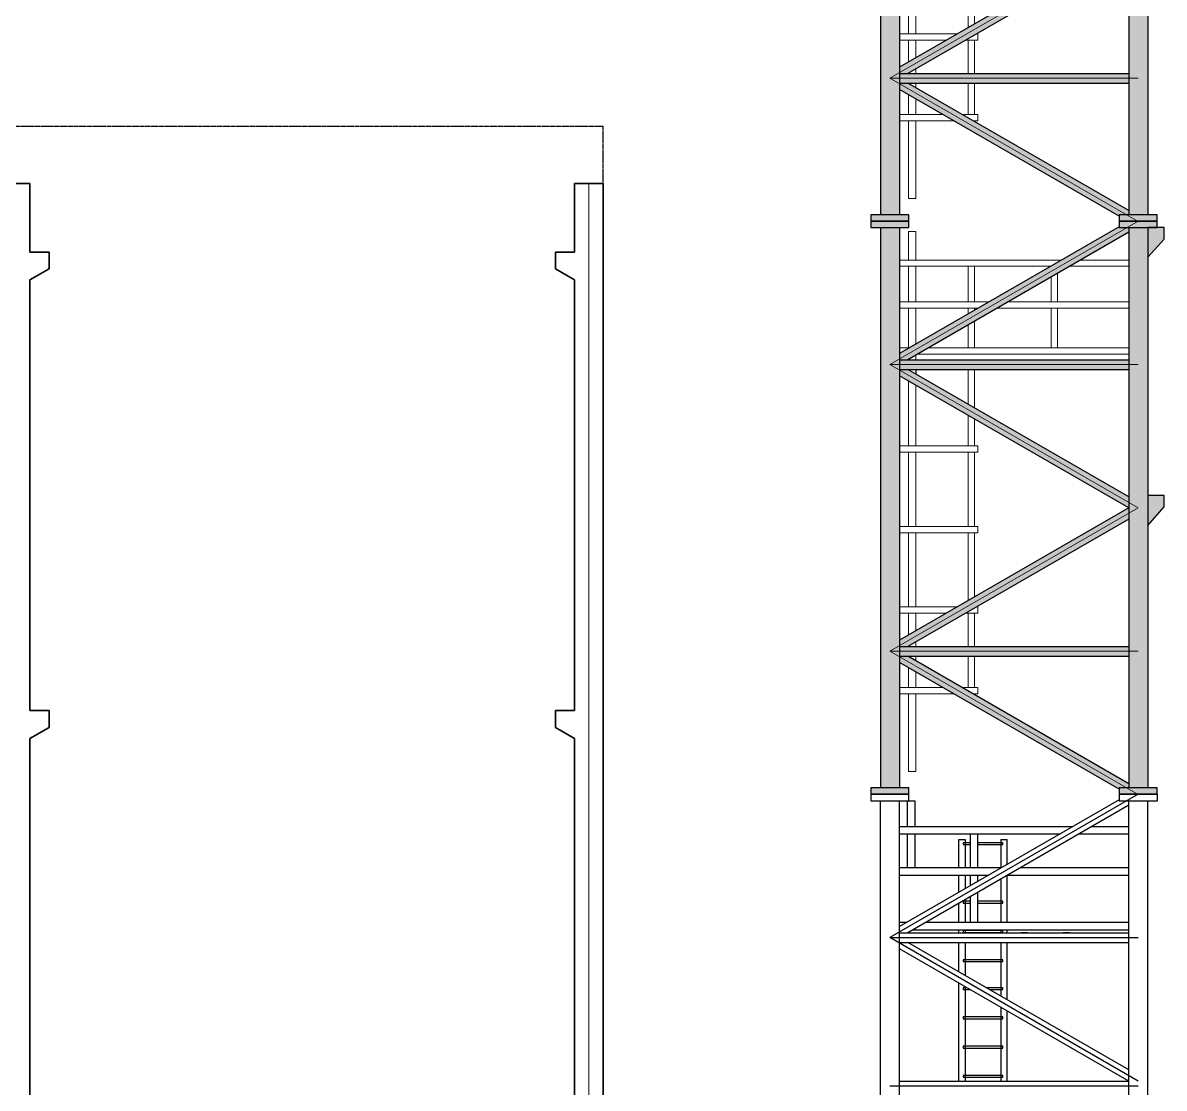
# Model space of a CAD drawing. Header units: millimetres. Extents: x -345369 to 252202, y 74562 to 424723.
# Drawn here: x -193021 to -188243, y 233327 to 237789 of the extents above; entities that cross this region are included whole.
import ezdxf

# ---------------------------------------------------------------- set-up
doc = ezdxf.new("R2010")
doc.units = ezdxf.units.MM
doc.linetypes.add('HIDDEN2', pattern=[4.7625, 3.175, -1.5875])
doc.layers.add('КБ-674', color=32, linetype='Continuous')

# ---------------------------------------------------------------- blocks, each defined once
blk = doc.blocks.new('A$C4415226E')
at = {"layer": 'КБ-674', "linetype": 'Continuous', "lineweight": 30, "true_color": 0xffffff}
h = blk.add_hatch(color=7, dxfattribs=at)
h.paths.add_polyline_path([(-2500, 5933), (-2700, 5933), (-2700, 67), (-2500, 67), (-2500, 2940), (-2600, 2998), (-2500, 3056)])
h.paths.add_polyline_path([(100, 5933), (-100, 5933), (-100, 4557), (0, 4499), (-100, 4441), (-100, 1554), (0, 1497), (-100, 1439), (-100, 67), (100, 67)])
h.paths.add_polyline_path([(0, 1497), (-100, 1497), (-100, 1439)], flags=17)
h.paths.add_polyline_path([(-100, 1554), (-100, 1497), (0, 1497)], flags=17)
h.paths.add_polyline_path([(0, 4499), (-100, 4499), (-100, 4441)])
h.paths.add_polyline_path([(-100, 4557), (-100, 4499), (0, 4499)], flags=17)
h.paths.add_polyline_path([(199, 6000), (-199, 6000), (-199, 5933), (199, 5933)])
h.paths.add_polyline_path([(-2401, 6000), (-2600, 6000), (-2484, 5933), (-2401, 5933)])
h.paths.add_polyline_path([(-2600, 6000), (-2799, 6000), (-2799, 5933), (-2700, 5933), (-2484, 5933)])
h.paths.add_polyline_path([(-2401, 67), (-2476, 67), (-2592, 0), (-2401, 0)])
h.paths.add_polyline_path([(-2476, 67), (-2799, 67), (-2799, 0), (-2592, 0)])
h.paths.add_polyline_path([(199, 67), (-199, 67), (-199, 0), (199, 0)])
h.paths.add_polyline_path([(-2500, 3056), (-2600, 2998), (-2500, 2940)], flags=17)
h.paths.add_polyline_path([(-2401, 5943), (-2401, 5933), (-2484, 5933), (-100, 4557), (-100, 4614)])
h.paths.add_polyline_path([(-2484, 5933), (-2500, 5933), (-2500, 5885), (-187, 4549), (-100, 4549), (-100, 4557)])
h.paths.add_polyline_path([(-100, 4549), (-2500, 4549), (-2500, 4499), (-100, 4499)])
h.paths.add_polyline_path([(-100, 4499), (-2500, 4499), (-2500, 4449), (-100, 4449)])
h.paths.add_polyline_path([(-100, 4441), (-100, 4449), (-187, 4449), (-2500, 3113), (-2500, 3056)])
h.paths.add_polyline_path([(-100, 4383), (-100, 4441), (-2500, 3056), (-2500, 2998)])
h.paths.add_polyline_path([(-2500, 2998), (-2500, 2940), (-100, 1554), (-100, 1612)])
h.paths.add_polyline_path([(-2500, 2940), (-2500, 2882), (-187, 1547), (-100, 1547), (-100, 1554)])
h.paths.add_polyline_path([(-100, 1547), (-2500, 1547), (-2500, 1497), (-100, 1497)])
h.paths.add_polyline_path([(-100, 1497), (-2500, 1497), (-2500, 1447), (-100, 1447)])
h.paths.add_polyline_path([(-100, 1439), (-100, 1447), (-187, 1447), (-2500, 111), (-2500, 67), (-2476, 67)])
h.paths.add_polyline_path([(-100, 1381), (-100, 1439), (-2476, 67), (-2401, 67), (-2401, 53)])
h.paths.add_polyline_path([(-2700, 3127), (-2871, 3127), (-2871, 3008), (-2700, 2816)])
h.paths.add_polyline_path([(-2700, 5933), (-2871, 5933), (-2871, 5814), (-2700, 5623)])
at = {"layer": 'КБ-674', "linetype": 'Continuous', "lineweight": 30}
for points in [[(-2799, 6000), (-2401, 6000), (-2401, 5933), (-2799, 5933)], [(-199, 6000), (199, 6000), (199, 5933), (-199, 5933)], [(-2799, 67), (-2401, 67), (-2401, 0), (-2799, 0)], [(-199, 67), (199, 67), (199, 0), (-199, 0)]]:
    blk.add_lwpolyline(points, close=True, dxfattribs=at)
at = {"layer": 'КБ-674', "linetype": 'Continuous', "lineweight": 20, "flags": 128}
for points in [[(-2600, 6000), (0, 4499)], [(-2600, 2998), (0, 4499)], [(0, 4499), (-2600, 4499)], [(-2600, 2998), (0, 1497)], [(0, 1497), (-2600, 1497)], [(-2600, -4), (0, 1497)]]:
    blk.add_lwpolyline(points, dxfattribs=at)
at = {"layer": 'КБ-674', "linetype": 'Continuous', "lineweight": 30, "flags": 128}
for points in [[(-2700, 5623), (-2871, 5814), (-2871, 5933), (-2700, 5933)], [(-2700, 5933), (-2700, 67)], [(-2500, 5933), (-2500, 67)], [(-2500, 5885), (-187, 4549)], [(-2401, 5943), (-100, 4614)], [(-100, 5933), (-100, 67)], [(100, 5933), (100, 67)], [(-100, 4549), (-2500, 4549)], [(-2500, 3113), (-187, 4449)], [(-100, 4449), (-2500, 4449)], [(-2500, 2998), (-100, 4383)], [(-2700, 2816), (-2871, 3008), (-2871, 3127), (-2700, 3127)], [(-2500, 2998), (-100, 1612)], [(-2500, 2882), (-187, 1547)], [(-100, 1547), (-2500, 1547)], [(-100, 1447), (-2500, 1447)], [(-2500, 111), (-187, 1447)], [(-2401, 53), (-100, 1381)]]:
    blk.add_lwpolyline(points, dxfattribs=at)
at = {"layer": 'КБ-674', "color": 252, "linetype": 'Continuous', "lineweight": 20}
for points in [[(-196, 5594), (-196, 5892), (-273, 5892), (-273, 5594)], [(-1882, 5528), (-2500, 5528), (-2500, 5594), (-1996, 5594)], [(-1796, 5594), (-100, 5594), (-100, 5528), (-1682, 5528)], [(-885, 5528), (-885, 5155)], [(-819, 5155), (-819, 5528)], [(-273, 5528), (-273, 5155)], [(-196, 5155), (-196, 5528)], [(-1754, 5454), (-1754, 5155)], [(-1688, 5155), (-1688, 5416)], [(-1122, 5089), (-2500, 5089), (-2500, 5155), (-1237, 5155)], [(-1037, 5155), (-100, 5155), (-100, 5089), (-922, 5089)], [(-1754, 5089), (-1754, 4673), (-1688, 4673), (-1688, 5089)], [(-885, 5089), (-885, 5068)], [(-819, 5029), (-819, 5089)], [(-273, 5089), (-273, 4714)], [(-196, 4670), (-196, 5089)], [(-885, 4952), (-885, 4673), (-819, 4673), (-819, 4914)], [(-287, 4607), (-2500, 4607), (-2500, 4673), (-401, 4673)], [(-201, 4673), (-100, 4673), (-100, 4614)], [(-273, 4599), (-273, 4549)], [(-885, 4449), (-885, 4046)], [(-819, 4084), (-819, 4449)], [(-196, 3647), (-196, 4328)], [(-273, 4283), (-273, 3647)], [(-819, 3647), (-819, 3968)], [(-885, 3930), (-885, 3647)], [(-885, 3581), (-885, 2804)], [(-819, 2804), (-819, 3581)], [(-273, 3581), (-273, 2804)], [(-196, 2804), (-196, 3581)], [(-885, 2738), (-885, 2065)], [(-819, 2027), (-819, 2738)], [(-273, 2738), (-273, 1961)], [(-196, 1961), (-196, 2738)], [(-791, 1896), (-922, 1896), (-922, 1961), (-905, 1961)], [(-705, 1961), (-100, 1961), (-100, 1896), (-591, 1896)], [(-885, 1896), (-885, 1547)], [(-819, 1547), (-819, 1896)], [(-273, 1896), (-273, 1712)], [(-196, 1668), (-196, 1896)], [(-273, 1597), (-273, 1547)], [(-885, 1447), (-885, 1119)], [(-819, 1119), (-819, 1447)], [(-273, 1447), (-273, 1397)], [(-196, 1119), (-196, 1325)], [(-273, 1281), (-273, 1119)], [(-869, 1053), (-922, 1053), (-922, 1119), (-755, 1119)], [(-555, 1119), (-100, 1119), (-100, 1053), (-669, 1053)], [(-273, 1053), (-273, 238), (-196, 238), (-196, 1053)]]:
    blk.add_lwpolyline(points, dxfattribs=at)
at = {"layer": 'КБ-674', "linetype": 'Continuous', "lineweight": 30}
for points in [[(-196, 4549), (-196, 4555)], [(-273, 4449), (-273, 4399)], [(-196, 4443), (-196, 4449)], [(-196, 1547), (-196, 1552)], [(-196, 1441), (-196, 1447)]]:
    blk.add_lwpolyline(points, dxfattribs=at)
at = {"layer": 'КБ-674', "color": 252, "linetype": 'Continuous', "lineweight": 20}
for points in [[(-922, 3647), (-100, 3647), (-100, 3581), (-922, 3581)], [(-922, 2804), (-100, 2804), (-100, 2738), (-922, 2738)]]:
    blk.add_lwpolyline(points, close=True, dxfattribs=at)

msp = doc.modelspace()

# ---------------------------------------------------------------- linework, layer by layer
at = {"linetype": 'HIDDEN2', "lineweight": 25}
for p in [(-205110.878104, 237356.554229), (-190590.878104, 237116.554229)]:
    msp.add_line(p, (-190590.878104, 237356.554229), dxfattribs=at)
at = {"lineweight": 35}
for p, q in [((-193110.878104, 237116.554229), (-192990.878104, 237116.554229)), ((-192990.878104, 236828.554229), (-192990.878104, 237116.554229)), ((-190710.878104, 236828.554229), (-190710.878104, 237116.554229)), ((-190710.878104, 237116.554229), (-190590.878104, 237116.554229)), ((-190590.878104, 229436.554229), (-190590.878104, 237116.554229)), ((-192990.878104, 236828.554229), (-192910.878104, 236828.554229)), ((-192910.878104, 236828.554229), (-192910.878104, 236758.554229)), ((-190790.878104, 236828.554229), (-190790.878104, 236758.554229)), ((-190790.878104, 236828.554229), (-190710.878104, 236828.554229)), ((-192910.878104, 236758.554229), (-192990.878104, 236712.366207)), ((-190790.878104, 236758.554229), (-190710.878104, 236712.366207)), ((-192990.878104, 234908.554229), (-192990.878104, 236712.366207)), ((-190710.878104, 234908.554229), (-190710.878104, 236712.366207)), ((-192990.878104, 234908.554229), (-192910.878104, 234908.554229)), ((-192910.878104, 234908.554229), (-192910.878104, 234838.554229)), ((-190790.878104, 234908.554229), (-190790.878104, 234838.554229)), ((-190790.878104, 234908.554229), (-190710.878104, 234908.554229)), ((-192910.878104, 234838.554229), (-192990.878104, 234792.366207)), ((-190790.878104, 234838.554229), (-190710.878104, 234792.366207)), ((-192990.878104, 232988.554229), (-192990.878104, 234792.366207)), ((-190710.878104, 232988.554229), (-190710.878104, 234792.366207))]:
    msp.add_line(p, q, dxfattribs=at)
at = {"lineweight": 20}
msp.add_line((-190650.878104, 228148.781485), (-190650.878104, 237116.554229), dxfattribs=at)
at = {"layer": 'КБ-674', "linetype": 'Continuous', "lineweight": 25}
for points in [[(-189311.123465, 234558.202942), (-189470.632743, 234558.202942), (-189470.632743, 234531.437646), (-189311.123465, 234531.437646)], [(-188271.123465, 234558.202942), (-188430.632743, 234558.202942), (-188430.632743, 234531.437646), (-188271.123465, 234531.437646)]]:
    msp.add_lwpolyline(points, close=True, dxfattribs=at)
at = {"layer": 'КБ-674', "linetype": 'Continuous', "lineweight": 25, "flags": 128}
for points in [[(-189430.878104, 233208.968239), (-189430.878104, 234531.437646)], [(-188350.878104, 234558.202942), (-189390.878104, 233957.758662)], [(-188430.632743, 234535.250591), (-189350.878104, 234003.946684)], [(-189350.878104, 233208.968239), (-189350.878104, 234531.437646)], [(-188390.878104, 233208.968239), (-188390.878104, 234531.437646)], [(-188310.878104, 233208.968239), (-188310.878104, 234531.437646)], [(-188390.878104, 234512.014921), (-189316.237088, 233977.758662)], [(-189390.878104, 233957.758662), (-188350.878104, 233957.758662)], [(-188350.878104, 233357.314382), (-189390.878104, 233957.758662)], [(-189350.878104, 233977.758662), (-188390.878104, 233977.758662)], [(-189350.878104, 233937.758662), (-188390.878104, 233937.758662)], [(-188390.878104, 233357.314382), (-189350.878104, 233911.570641)], [(-188390.878104, 233403.502404), (-189316.237088, 233937.758662)], [(-189390.878104, 233337.314382), (-188350.878104, 233337.314382)], [(-189350.878104, 233357.314382), (-188390.878104, 233357.314382)]]:
    msp.add_lwpolyline(points, dxfattribs=at)
at = {"layer": 'КБ-674', "color": 252, "linetype": 'Continuous', "lineweight": 25}
for points in [[(-189316.86181, 234421.688378), (-189316.86181, 234531.437646), (-189287.168347, 234531.437646), (-189287.168347, 234421.688378)], [(-188627.328265, 234421.688378), (-189350.878104, 234421.688378)], [(-188598.733188, 234392.009732), (-188390.878104, 234392.009732), (-188390.878104, 234421.688378), (-188547.328265, 234421.688378)], [(-189350.878104, 234392.009732), (-188678.733188, 234392.009732)], [(-189316.86181, 234249.548715), (-189316.86181, 234392.009732)], [(-189287.168347, 234392.009732), (-189287.168347, 234249.548715)], [(-189053.925734, 234249.548715), (-189053.925734, 234392.009732)], [(-189024.232272, 234392.009732), (-189024.232272, 234249.548715)], [(-189102.373614, 234249.548715), (-189102.373614, 234368.540786)], [(-189102.373614, 234368.540786), (-189075.995201, 234368.540786)], [(-189053.925734, 234355.37193), (-189083.997712, 234355.37193), (-189083.997712, 234347.699579), (-189053.925734, 234347.699579)], [(-189075.995201, 234368.540786), (-189075.995201, 234249.548715)], [(-189024.232272, 234347.699579), (-188918.640748, 234347.699579), (-188918.640748, 234355.37193), (-189024.232272, 234355.37193)], [(-188926.64326, 234368.540786), (-188926.64326, 234248.878786)], [(-188926.64326, 234368.540786), (-188900.264847, 234368.540786)], [(-188900.264847, 234264.108369), (-188900.264847, 234368.540786)], [(-188925.482907, 234249.548715), (-189350.878104, 234249.548715)], [(-188896.887829, 234219.87007), (-188390.878104, 234219.87007), (-188390.878104, 234249.548715), (-188845.482907, 234249.548715)], [(-189350.878104, 234219.87007), (-188976.887829, 234219.87007)], [(-189102.373614, 234147.420818), (-189102.373614, 234219.87007)], [(-189075.995201, 234219.87007), (-189075.995201, 234162.650402)], [(-189053.925734, 234175.392215), (-189053.925734, 234219.87007)], [(-189024.232272, 234219.87007), (-189024.232272, 234192.535743)], [(-188926.64326, 234202.690764), (-188926.64326, 234020.572365)], [(-188900.264847, 234020.572365), (-188900.264847, 234217.920348)], [(-189024.232272, 234146.347722), (-189024.232272, 234020.572365), (-189053.925734, 234020.572365), (-189053.925734, 234129.204193)], [(-189102.373614, 234020.572365), (-189102.373614, 234101.232797)], [(-189053.925734, 234110.248334), (-189083.997712, 234110.248334), (-189083.997712, 234102.575984), (-189053.925734, 234102.575984)], [(-189075.995201, 234116.462381), (-189075.995201, 234020.572365)], [(-189024.232272, 234102.575984), (-188918.640748, 234102.575984), (-188918.640748, 234110.248334), (-189024.232272, 234110.248334)], [(-189293.486502, 233990.893719), (-188390.878104, 233990.893719), (-188390.878104, 234020.572365), (-189242.081579, 234020.572365)], [(-189102.373614, 233977.758662), (-189102.373614, 233990.893719)], [(-189075.995201, 233990.893719), (-189075.995201, 233977.758662)], [(-188926.64326, 233990.893719), (-188926.64326, 233977.758662)], [(-188900.264847, 233977.758662), (-188900.264847, 233990.893719)], [(-188815.112949, 233977.758662), (-188841.491362, 233977.758662)], [(-188639.382595, 233977.758662), (-188665.761008, 233977.758662)], [(-189102.373614, 233814.284528), (-189102.373614, 233937.758662)], [(-189075.995201, 233937.758662), (-189075.995201, 233799.054944)], [(-188926.64326, 233937.758662), (-188926.64326, 233761.33121)], [(-188900.264847, 233761.33121), (-188900.264847, 233937.758662)], [(-188939.356858, 233865.124739), (-189083.997712, 233865.124739), (-189083.997712, 233857.452388), (-188939.356858, 233857.452388)], [(-188939.356858, 233857.452388), (-188918.640748, 233857.452388), (-188918.640748, 233865.124739), (-188939.356858, 233865.124739)], [(-189102.373614, 233761.33121), (-189102.373614, 233768.096506)], [(-189102.373614, 233357.314382), (-189102.373614, 233761.33121)], [(-189075.995201, 233752.866922), (-189075.995201, 233357.314382)], [(-188926.64326, 233761.33121), (-188926.64326, 233712.826561)], [(-188900.264847, 233697.596977), (-188900.264847, 233761.33121)], [(-189067.846648, 233748.162353), (-189083.997712, 233748.162353), (-189083.997712, 233740.490003), (-189054.557747, 233740.490003)], [(-188974.557747, 233740.490003), (-188918.640748, 233740.490003), (-188918.640748, 233748.162353), (-188987.846648, 233748.162353)], [(-188926.64326, 233666.638539), (-188926.64326, 233357.314382)], [(-188900.264847, 233357.314382), (-188900.264847, 233651.408955)]]:
    msp.add_lwpolyline(points, dxfattribs=at)
at = {"layer": 'КБ-674', "linetype": 'Continuous', "lineweight": 25}
msp.add_lwpolyline([(-189322.081579, 234020.572365), (-189350.878104, 234020.572365)], dxfattribs=at)
at = {"layer": 'КБ-674', "color": 252, "linetype": 'Continuous', "lineweight": 25}
for points in [[(-189083.997712, 233980.014186), (-188918.640748, 233980.014186), (-188918.640748, 233987.686537), (-189083.997712, 233987.686537)], [(-189083.997712, 233617.928205), (-188918.640748, 233617.928205), (-188918.640748, 233625.600556), (-189083.997712, 233625.600556)], [(-189083.997712, 233495.366407), (-188918.640748, 233495.366407), (-188918.640748, 233503.038758), (-189083.997712, 233503.038758)], [(-189083.997712, 233372.804609), (-188918.640748, 233372.804609), (-188918.640748, 233380.47696), (-189083.997712, 233380.47696)]]:
    msp.add_lwpolyline(points, close=True, dxfattribs=at)

# ---------------------------------------------------------------- block references
at = {"linetype": 'Continuous', "lineweight": 25, "xscale": -0.4, "yscale": 0.4, "zscale": 0.4}
for p in [(-189390.878104, 236958.202942), (-189390.878104, 234558.202942)]:
    msp.add_blockref('A$C4415226E', p, dxfattribs=at)

doc.saveas('drawing.dxf')
